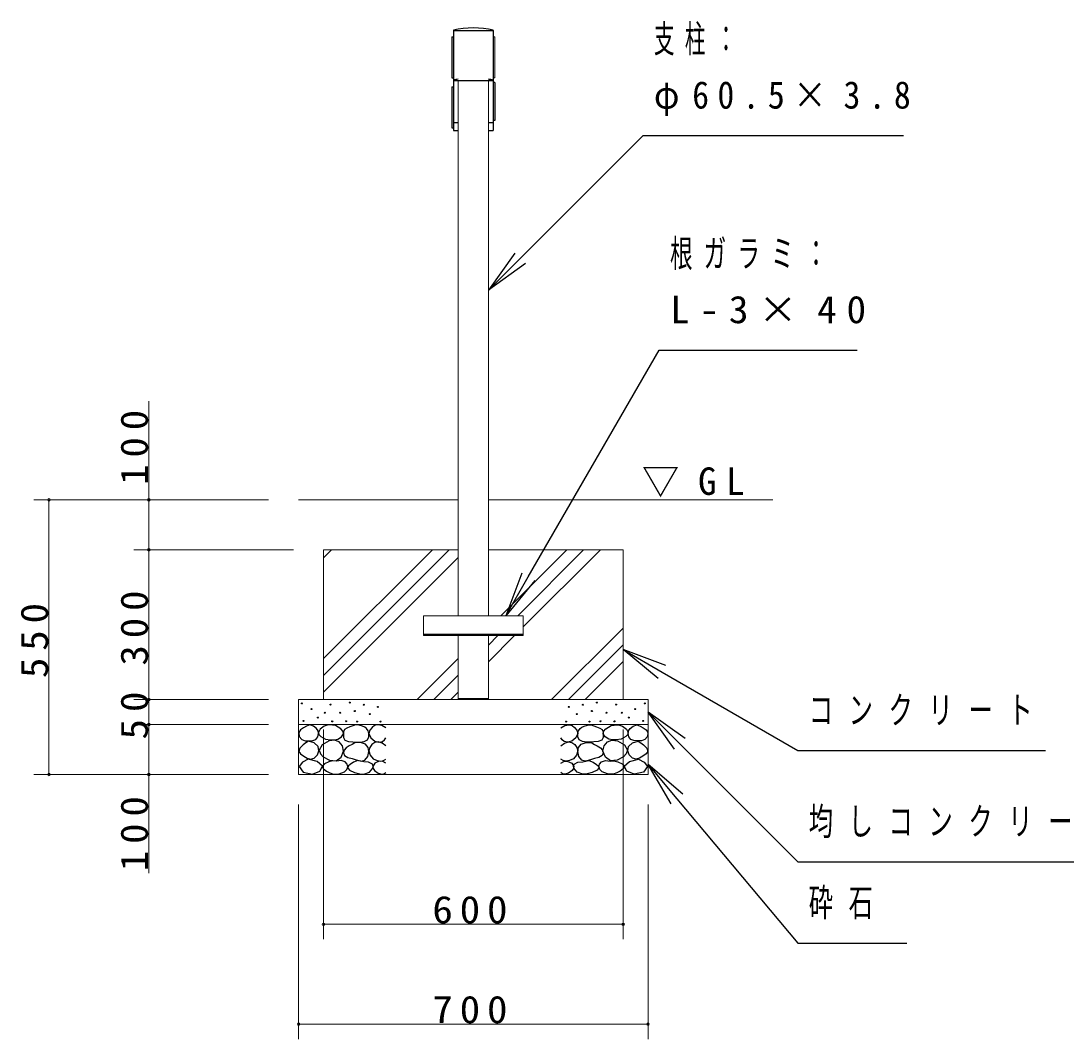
# Model space of a CAD drawing. Units: millimetres at full size. Extents: x -11550 to 0, y 0 to 8010.
# Drawn here: x -3580 to -1487, y 1450 to 3489 of the extents above; entities that cross this region are included whole.
import ezdxf

# ---------------------------------------------------------------- set-up
doc = ezdxf.new("R2010")
doc.units = ezdxf.units.MM
doc.layers.add('線', color=7, linetype='Continuous', lineweight=13)
doc.layers.add('補助', color=2, linetype='Continuous', lineweight=25)
doc.styles.add('ＭＳ ゴシック', font='')
doc.styles.get('ＭＳ ゴシック').set_extended_font_data('MS Gothic')

# ---------------------------------------------------------------- blocks, each defined once
blk = doc.blocks.new('dimension_origin')
at = {"color": 0, "linetype": 'Continuous', "lineweight": -2}
blk.add_circle((0, 0), 1.25, dxfattribs=at)

msp = doc.modelspace()

# ---------------------------------------------------------------- linework, layer by layer
at = {"layer": '線', "color": 2, "lineweight": 25}
for p, q in [((-2717.014, 3457), (-2714.014, 3457)), ((-2717.014, 3457), (-2717.014, 3375)), ((-2714.014, 3469.976), (-2714.014, 3370)), ((-2714.014, 3469.976), (-2634.014, 3469.976)), ((-2634.014, 3469.976), (-2634.014, 3470.499)), ((-2634.014, 3469.976), (-2634.014, 3370)), ((-2717.014, 3375), (-2714.014, 3375)), ((-2717.014, 3357), (-2714.014, 3357)), ((-2717.014, 3357), (-2717.014, 3275)), ((-2714.014, 3370), (-2704.264, 3370)), ((-2714.014, 3370), (-2714.014, 3285)), ((-2714.014, 3370), (-2634.014, 3370)), ((-2714.014, 3369.976), (-2714.014, 3270)), ((-2714.014, 3369.976), (-2704.264, 3369.976)), ((-2643.764, 3370), (-2634.014, 3370)), ((-2643.764, 3369.976), (-2634.014, 3369.976)), ((-2634.014, 3369.976), (-2634.014, 3370.499)), ((-2634.014, 3370), (-2634.014, 3285)), ((-2634.014, 3369.976), (-2634.014, 3270)), ((-2631.014, 3366), (-2634.014, 3366)), ((-2631.014, 3366), (-2631.014, 3290)), ((-2631.014, 3290), (-2634.014, 3290)), ((-2717.014, 3275), (-2714.014, 3275)), ((-2704.264, 3285), (-2714.014, 3285)), ((-2714.014, 3270), (-2704.264, 3270)), ((-2634.014, 3285), (-2643.764, 3285)), ((-2643.764, 3270), (-2634.014, 3270)), ((-2774.014, 2261), (-2574.014, 2261)), ((-2704.264, 2132), (-2643.764, 2132))]:
    msp.add_line(p, q, dxfattribs=at)
at = {"layer": '線'}
for p, q in [((-2714.014, 3469.976), (-2714.014, 3470.499)), ((-2714.014, 3469.976), (-2714.014, 3470.499)), ((-2634.014, 3469.976), (-2714.014, 3469.976)), ((-2714.014, 3469.976), (-2714.014, 3370)), ((-2634.014, 3469.976), (-2634.014, 3470.499)), ((-2634.014, 3469.976), (-2634.014, 3370)), ((-2631.014, 3457), (-2634.014, 3457)), ((-2631.014, 3457), (-2631.014, 3375)), ((-2631.014, 3375), (-2634.014, 3375)), ((-2714.014, 3369.976), (-2714.014, 3370.499)), ((-2634.014, 3370), (-2714.014, 3370)), ((-2704.264, 2298), (-2704.264, 3370)), ((-2643.764, 2298), (-2643.764, 3370)), ((-3024.014, 2530), (-2704.264, 2530)), ((-2643.764, 2530), (-2074.014, 2530)), ((-2974.014, 2430), (-2704.264, 2430)), ((-2974.014, 2130), (-2974.014, 2430)), ((-2643.764, 2430), (-2374.014, 2430)), ((-2374.014, 2130), (-2374.014, 2430)), ((-2774.014, 2258), (-2774.014, 2298)), ((-2774.014, 2298), (-2574.014, 2298)), ((-2574.014, 2258), (-2574.014, 2298)), ((-2774.014, 2258), (-2574.014, 2258)), ((-2704.264, 2130), (-2704.264, 2258)), ((-2643.764, 2130), (-2643.764, 2258)), ((-3024.014, 2130), (-3024.014, 1980)), ((-3024.014, 2130), (-2324.014, 2130)), ((-2704.264, 2130), (-2643.764, 2130)), ((-2324.014, 2130), (-2324.014, 1980)), ((-3024.014, 2080), (-2324.014, 2080)), ((-3024.014, 1980), (-2324.014, 1980))]:
    msp.add_line(p, q, dxfattribs=at)
msp.add_arc((-2674.014, 3295), 180, 77.16041, 102.83959, dxfattribs=at)
at = {"layer": '線', "color": 2, "lineweight": 25}
for centre, start, end in [((-2674.014, 3295), 77.16041, 102.83959), ((-2674.014, 3195), 99.67478, 102.83959), ((-2674.014, 3195), 77.16041, 80.32522)]:
    msp.add_arc(centre, 180, start, end, dxfattribs=at)
at = {"layer": '補助'}
for p, q in [((-2580.124, 3013.64), (-2334.014, 3259.75)), ((-2334.014, 3259.75), (-2304.014, 3259.75)), ((-2304.014, 3259.75), (-1812.15, 3259.75)), ((-2590.73, 3024.246), (-2643.764, 2950)), ((-2643.764, 2950), (-2580.124, 3013.64)), ((-2569.517, 3003.033), (-2643.764, 2950)), ((-2563.889, 2375.942), (-2301.738, 2830)), ((-2301.738, 2830), (-2271.738, 2830)), ((-2271.738, 2830), (-1905.154, 2830)), ((-2576.879, 2383.442), (-2608.889, 2298)), ((-2608.889, 2298), (-2563.889, 2375.942)), ((-2550.898, 2368.442), (-2608.889, 2298)), ((-2303.571, 2172.01), (-2374.014, 2230)), ((-2288.571, 2197.99), (-2374.014, 2230)), ((-2374.014, 2230), (-2296.071, 2185)), ((-2296.071, 2185), (-2024.014, 2027.927)), ((-2270.98, 2030.754), (-2324.014, 2105)), ((-2249.767, 2051.967), (-2324.014, 2105)), ((-2324.014, 2105), (-2260.374, 2041.36)), ((-2260.374, 2041.36), (-2024.014, 1805)), ((-2024.014, 2027.927), (-1994.014, 2027.927)), ((-1994.014, 2027.927), (-1528.06, 2027.927)), ((-2277.661, 1921.41), (-2324.014, 2000)), ((-2254.678, 1940.691), (-2324.014, 2000)), ((-2324.014, 2000), (-2266.169, 1931.05)), ((-2266.169, 1931.05), (-2024.014, 1642.403)), ((-2024.014, 1805), (-1994.014, 1805)), ((-1994.014, 1805), (-1356.27, 1805)), ((-2024.014, 1642.403), (-1994.014, 1642.403)), ((-1994.014, 1642.403), (-1805.389, 1642.403))]:
    msp.add_line(p, q, dxfattribs=at)
at = {"layer": '補助', "lineweight": 13}
for p, q in [((-3324.014, 2430), (-3324.014, 2727.571)), ((-3084.014, 2530), (-3554.014, 2530)), ((-3524.014, 1980), (-3524.014, 2530)), ((-3084.014, 2530), (-3354.014, 2530)), ((-3034.014, 2430), (-3354.014, 2430)), ((-3034.014, 2430), (-3354.014, 2430)), ((-3324.014, 2130), (-3324.014, 2430)), ((-2974.014, 2178.408), (-2722.422, 2430)), ((-2974.014, 2212.084), (-2756.098, 2430)), ((-2974.014, 2414.14), (-2958.154, 2430)), ((-2618.69, 2298), (-2486.69, 2430)), ((-2585.014, 2298), (-2453.014, 2430)), ((-2574.014, 2275.325), (-2419.338, 2430)), ((-2974.014, 2144.732), (-2704.264, 2414.482)), ((-2517.283, 2130), (-2374.014, 2273.269)), ((-2643.764, 2205.575), (-2591.338, 2258)), ((-2643.764, 2239.251), (-2625.014, 2258)), ((-2483.607, 2130), (-2374.014, 2239.593)), ((-2786.69, 2130), (-2704.264, 2212.427)), ((-2449.931, 2130), (-2374.014, 2205.917)), ((-2753.014, 2130), (-2704.264, 2178.751)), ((-2719.338, 2130), (-2704.264, 2145.075)), ((-3084.014, 2130), (-3354.014, 2130)), ((-3084.014, 2130), (-3354.014, 2130)), ((-3324.014, 2077), (-3324.014, 2133)), ((-3084.014, 2080), (-3354.014, 2080)), ((-3084.014, 2080), (-3354.014, 2080)), ((-3324.014, 1782.429), (-3324.014, 2080)), ((-2974.014, 2070), (-2974.014, 1650)), ((-2374.014, 2070), (-2374.014, 1650)), ((-3084.014, 1980), (-3554.014, 1980)), ((-3084.014, 1980), (-3354.014, 1980)), ((-3024.014, 1920), (-3024.014, 1450)), ((-2324.014, 1920), (-2324.014, 1450)), ((-2374.014, 1680), (-2974.014, 1680)), ((-2324.014, 1480), (-3024.014, 1480))]:
    msp.add_line(p, q, dxfattribs=at)
at = {"layer": '補助'}
for points in [[(-3001.565, 2079.402), (-3008.027, 2076.862), (-3014.239, 2073.382), (-3020.097, 2069.344), (-3023.744, 2063.877), (-3022.732, 2056.294), (-3017.724, 2049.935), (-3010.859, 2047.345), (-3003.149, 2047.084), (-2995.537, 2047.688), (-2989.208, 2050.252), (-2985.455, 2055.538), (-2984.138, 2061.976), (-2984.986, 2067.181), (-2987.94, 2072.115), (-2994.1, 2076.942)], [(-2962.141, 2079.493), (-2967.045, 2078.876), (-2972.682, 2076.79), (-2980.654, 2071.002), (-2984.305, 2064.086), (-2983.43, 2060.124), (-2979.71, 2055.707), (-2970.219, 2050.934), (-2960.249, 2049.49), (-2952.898, 2049.318), (-2945.383, 2050.842), (-2937.784, 2055.456), (-2934.03, 2061.653), (-2935, 2066.306), (-2939.706, 2071.654), (-2950.375, 2077.861)], [(-2910.321, 2079.699), (-2915.582, 2077.47), (-2921.061, 2075.224), (-2927.216, 2072.997), (-2931.98, 2069.854), (-2933.878, 2065.463), (-2934.307, 2059.83), (-2934.012, 2053.701), (-2931.622, 2048.553), (-2924.257, 2045.683), (-2915.154, 2045.331), (-2907.871, 2044.746), (-2900.655, 2044.436), (-2892.547, 2045.815), (-2886.156, 2049.627), (-2883.457, 2055.292), (-2883.113, 2061.799), (-2884.702, 2067.512), (-2887.767, 2072.002), (-2891.17, 2074.489), (-2895.822, 2076.477), (-2902.999, 2078.656)], [(-2437.706, 2079.699), (-2432.445, 2077.47), (-2426.966, 2075.224), (-2420.811, 2072.997), (-2416.047, 2069.854), (-2414.149, 2065.463), (-2413.72, 2059.83), (-2414.015, 2053.701), (-2416.405, 2048.553), (-2423.77, 2045.683), (-2432.873, 2045.331), (-2440.156, 2044.746), (-2447.372, 2044.436), (-2455.48, 2045.815), (-2461.871, 2049.627), (-2464.57, 2055.292), (-2464.914, 2061.799), (-2463.325, 2067.512), (-2460.26, 2072.002), (-2456.857, 2074.489), (-2452.205, 2076.477), (-2445.028, 2078.656)], [(-2385.886, 2079.493), (-2380.982, 2078.876), (-2375.345, 2076.79), (-2367.373, 2071.002), (-2363.722, 2064.086), (-2364.597, 2060.124), (-2368.317, 2055.707), (-2377.808, 2050.934), (-2387.778, 2049.49), (-2395.129, 2049.318), (-2402.644, 2050.842), (-2410.243, 2055.456), (-2413.997, 2061.653), (-2413.027, 2066.306), (-2408.321, 2071.654), (-2397.652, 2077.861)], [(-2346.462, 2079.402), (-2340, 2076.862), (-2333.788, 2073.382), (-2327.93, 2069.344), (-2324.283, 2063.877), (-2325.295, 2056.294), (-2330.303, 2049.935), (-2337.168, 2047.345), (-2344.878, 2047.084), (-2352.49, 2047.688), (-2358.819, 2050.252), (-2362.572, 2055.538), (-2363.889, 2061.976), (-2363.041, 2067.181), (-2360.087, 2072.115), (-2353.927, 2076.942)], [(-3004.1, 2046.45), (-3009.429, 2043.657), (-3014.873, 2039.479), (-3021.321, 2032.659), (-3023.744, 2025.855), (-3020.117, 2021.027), (-3013.605, 2016.666), (-3006.968, 2012.379), (-3000.298, 2010.329), (-2992.653, 2012.776), (-2986.356, 2019.201), (-2983.25, 2027.478), (-2984.772, 2035.994), (-2992.93, 2043.245)], [(-2974.845, 2015.163), (-2962.256, 2008.307), (-2948.896, 2007.324), (-2938.613, 2014.778), (-2933.76, 2026.515), (-2936.04, 2037.293), (-2942.95, 2045.436), (-2951.775, 2048.869), (-2962.952, 2047.598), (-2976.706, 2039.543), (-2982.683, 2028.678), (-2980.048, 2021.484)], [(-2911.326, 2043.084), (-2916.819, 2040.291), (-2922.408, 2037.138), (-2928.602, 2033.53), (-2932.949, 2028.759), (-2933.939, 2023.231), (-2931.868, 2017.677), (-2925.15, 2013.918), (-2917.002, 2012.271), (-2910.584, 2010.108), (-2904.298, 2007.946), (-2897.927, 2006.919), (-2891.324, 2008.487), (-2885.146, 2015.719), (-2883.215, 2025.786), (-2884.923, 2034.29), (-2890.242, 2040.922), (-2900.314, 2044.208)], [(-2436.701, 2043.084), (-2431.208, 2040.291), (-2425.619, 2037.138), (-2419.425, 2033.53), (-2415.078, 2028.759), (-2414.088, 2023.231), (-2416.159, 2017.677), (-2422.877, 2013.918), (-2431.025, 2012.271), (-2437.443, 2010.108), (-2443.729, 2007.946), (-2450.1, 2006.919), (-2456.703, 2008.487), (-2462.881, 2015.719), (-2464.812, 2025.786), (-2463.104, 2034.29), (-2457.785, 2040.922), (-2447.713, 2044.208)], [(-2373.182, 2015.163), (-2385.771, 2008.307), (-2399.131, 2007.324), (-2409.414, 2014.778), (-2414.267, 2026.515), (-2411.987, 2037.293), (-2405.077, 2045.436), (-2396.252, 2048.869), (-2385.075, 2047.598), (-2371.321, 2039.543), (-2365.344, 2028.678), (-2367.979, 2021.484)], [(-2343.927, 2046.45), (-2338.598, 2043.657), (-2333.154, 2039.479), (-2326.706, 2032.659), (-2324.283, 2025.855), (-2327.91, 2021.027), (-2334.422, 2016.666), (-2341.059, 2012.379), (-2347.729, 2010.329), (-2355.374, 2012.776), (-2361.671, 2019.201), (-2364.777, 2027.478), (-2363.255, 2035.994), (-2355.097, 2043.245)], [(-3004.919, 2010.517), (-3016.238, 2004.498), (-3023.049, 1995.683), (-3014.563, 1984.413), (-2996.128, 1980.299), (-2981.774, 1986.41), (-2976.349, 1996.782), (-2987.13, 2005.89)], [(-2343.109, 2010.517), (-2331.789, 2004.498), (-2324.978, 1995.683), (-2333.464, 1984.413), (-2351.899, 1980.299), (-2366.253, 1986.41), (-2371.678, 1996.782), (-2360.897, 2005.89)], [(-2947.815, 2006.373), (-2955.35, 2006.999), (-2963.492, 2005.562), (-2972.42, 2001.504), (-2976.737, 1996.102), (-2974.05, 1991.419), (-2968.087, 1986.912), (-2961.609, 1983.069), (-2954.302, 1980.695), (-2942.454, 1980.928), (-2932.138, 1985.02), (-2927.435, 1989.827), (-2925.381, 1995.561), (-2926.44, 2000.709), (-2930.516, 2005.292), (-2938.914, 2007.832)], [(-2905.509, 2008.205), (-2913.977, 2004.61), (-2920.916, 1999.826), (-2923.94, 1997.311), (-2925.781, 1993.88), (-2921.815, 1988.391), (-2911.996, 1984.149), (-2902.257, 1980.924), (-2893.075, 1980.365), (-2882.233, 1984.869), (-2875.506, 1992.528), (-2874.698, 1996.519), (-2876.047, 2000.908), (-2883.688, 2004.685), (-2893.345, 2005.502), (-2899.575, 2006.747)], [(-2442.518, 2008.205), (-2434.05, 2004.61), (-2427.111, 1999.826), (-2424.088, 1997.311), (-2422.246, 1993.88), (-2426.212, 1988.391), (-2436.031, 1984.149), (-2445.77, 1980.924), (-2454.952, 1980.365), (-2465.794, 1984.869), (-2472.521, 1992.528), (-2473.329, 1996.519), (-2471.98, 2000.908), (-2464.339, 2004.685), (-2454.682, 2005.502), (-2448.452, 2006.747)], [(-2400.212, 2006.373), (-2392.677, 2006.999), (-2384.535, 2005.562), (-2375.607, 2001.504), (-2371.29, 1996.102), (-2373.977, 1991.419), (-2379.94, 1986.912), (-2386.418, 1983.069), (-2393.725, 1980.695), (-2405.573, 1980.928), (-2415.889, 1985.02), (-2420.592, 1989.827), (-2422.646, 1995.561), (-2421.587, 2000.709), (-2417.511, 2005.292), (-2409.113, 2007.832)]]:
    msp.add_lwpolyline(points, close=True, dxfattribs=at)
for points in [[(-2849.014, 2073.299), (-2857.44, 2078.154), (-2866.123, 2079.636), (-2871.743, 2077.948), (-2876.896, 2074.249), (-2881.368, 2068.941), (-2883.233, 2062.209), (-2879.565, 2053.439), (-2871.51, 2047), (-2863.211, 2044.621), (-2855.984, 2045.733), (-2851.934, 2049.109), (-2849.014, 2053.654)], [(-2499.014, 2073.299), (-2490.587, 2078.154), (-2481.904, 2079.636), (-2476.284, 2077.948), (-2471.131, 2074.249), (-2466.659, 2068.941), (-2464.794, 2062.209), (-2468.462, 2053.439), (-2476.517, 2047), (-2484.816, 2044.621), (-2492.043, 2045.733), (-2496.093, 2049.109), (-2499.014, 2053.654)], [(-2849.33, 2037.178), (-2856.471, 2042.64), (-2864.539, 2045.099), (-2871.245, 2043.875), (-2877.213, 2040.03), (-2881.606, 2034.248), (-2883.233, 2027.039), (-2880.569, 2018.431), (-2874.361, 2011.513), (-2866.722, 2007.642), (-2859.153, 2006.761), (-2853.999, 2008.2), (-2849.33, 2010.88)], [(-2498.697, 2037.178), (-2491.556, 2042.64), (-2483.488, 2045.099), (-2476.783, 2043.875), (-2470.814, 2040.03), (-2466.421, 2034.248), (-2464.794, 2027.039), (-2467.458, 2018.431), (-2473.666, 2011.513), (-2481.305, 2007.642), (-2488.874, 2006.761), (-2494.028, 2008.2), (-2498.697, 2010.88)], [(-2849.014, 2002.642), (-2855.032, 2005.96), (-2862.321, 2006.761), (-2871.038, 2002.427), (-2875.312, 1995.671), (-2874.7, 1992.001), (-2871.827, 1987.75), (-2864.664, 1982.278), (-2857.252, 1980.462), (-2852.955, 1981.514), (-2849.014, 1983.631)], [(-2499.014, 2002.642), (-2492.995, 2005.96), (-2485.706, 2006.761), (-2476.989, 2002.427), (-2472.715, 1995.671), (-2473.327, 1992.001), (-2476.2, 1987.75), (-2483.363, 1982.278), (-2490.775, 1980.462), (-2495.072, 1981.514), (-2499.014, 1983.631)]]:
    msp.add_lwpolyline(points, dxfattribs=at)
for centre in [(-3017.407, 2122.177), (-2960.058, 2119.959), (-2921.597, 2124.091), (-2893.486, 2119.496), (-2865.105, 2115.172), (-2482.922, 2115.172), (-2454.541, 2119.496), (-2426.43, 2124.091), (-2387.969, 2119.959), (-2330.62, 2122.177), (-2998.396, 2110.77), (-2985.406, 2093.977), (-2971.464, 2103.483), (-2940.517, 2103.549), (-2911.596, 2107.063), (-2881.323, 2100.846), (-2466.704, 2100.846), (-2436.431, 2107.063), (-2407.51, 2103.549), (-2376.563, 2103.483), (-2362.621, 2093.977), (-2349.631, 2110.77), (-3014.239, 2087.323), (-2956.572, 2086.373), (-2928.895, 2086.521), (-2906.73, 2085.98), (-2859.699, 2085.98), (-2488.328, 2085.98), (-2441.297, 2085.98), (-2419.132, 2086.521), (-2391.455, 2086.373), (-2333.788, 2087.323)]:
    msp.add_circle(centre, 1, dxfattribs=at)

# ---------------------------------------------------------------- block references
at = {"layer": '補助', "lineweight": 13, "xscale": 2, "yscale": 2}
for p, rotation in [((-3524.014, 2530), 270), ((-3324.014, 2530), 270), ((-3324.014, 2430), 90), ((-3324.014, 2430), 270), ((-3324.014, 2130), 90), ((-3324.014, 2130), 90), ((-3324.014, 2080), 270), ((-3324.014, 2080), 270), ((-3524.014, 1980), 90), ((-3324.014, 1980), 90), ((-2374.014, 1680), 180), ((-2324.014, 1480), 180)]:
    msp.add_blockref('dimension_origin', p, dxfattribs=dict(at, rotation=rotation))
for p in [(-2974.014, 1680), (-3024.014, 1480)]:
    msp.add_blockref('dimension_origin', p, dxfattribs=at)

# ---------------------------------------------------------------- texts
at = {"layer": '補助', "char_height": 54.99, "style": 'ＭＳ ゴシック'}
for s, insert, attachment_point in [('\\T1.5;\\W0.55;支柱：', (-2312.264, 3481), 1), ('\\T1.5;\\W0.9;φ60.5×3.8', (-2312.264, 3368.5), 1), ('\\T1.5;\\W0.6;根ガラミ：', (-2279.988, 3051.25), 1), ('\\T1.5;\\W1.05;L-3×40', (-2279.988, 2938.75), 1), ('\\T1.5;▽GL', (-2336.514, 2535), 7), ('\\T1.64;\\W0.65;コンクリート', (-2002.264, 2136.677), 1), ('\\T1.64;\\W0.65;均しコンクリート', (-2002.264, 1913.75), 1), ('\\T1.64;\\W0.65;砕石', (-2002.264, 1751.153), 1), ('\\T1.33;\\W1.1;600', (-2674.014, 1681), 8), ('\\T1.33;\\W1.1;700', (-2674.014, 1481), 8)]:
    msp.add_mtext(s, dxfattribs=dict(at, insert=insert, attachment_point=attachment_point))
at = {"layer": '補助', "char_height": 54.99, "attachment_point": 8, "rotation": 90, "style": 'ＭＳ ゴシック'}
for s, insert in [('\\T1.33;\\W1.1;100', (-3325.014, 2641.857)), ('\\T1.33;\\W1.1;300', (-3325.014, 2280)), ('\\T1.33;\\W1.1;550', (-3525.014, 2255)), ('\\T1.34;\\W1.1;50', (-3325.014, 2105)), ('\\T1.33;\\W1.1;100', (-3325.014, 1868.143))]:
    msp.add_mtext(s, dxfattribs=dict(at, insert=insert))

doc.saveas('drawing.dxf')
